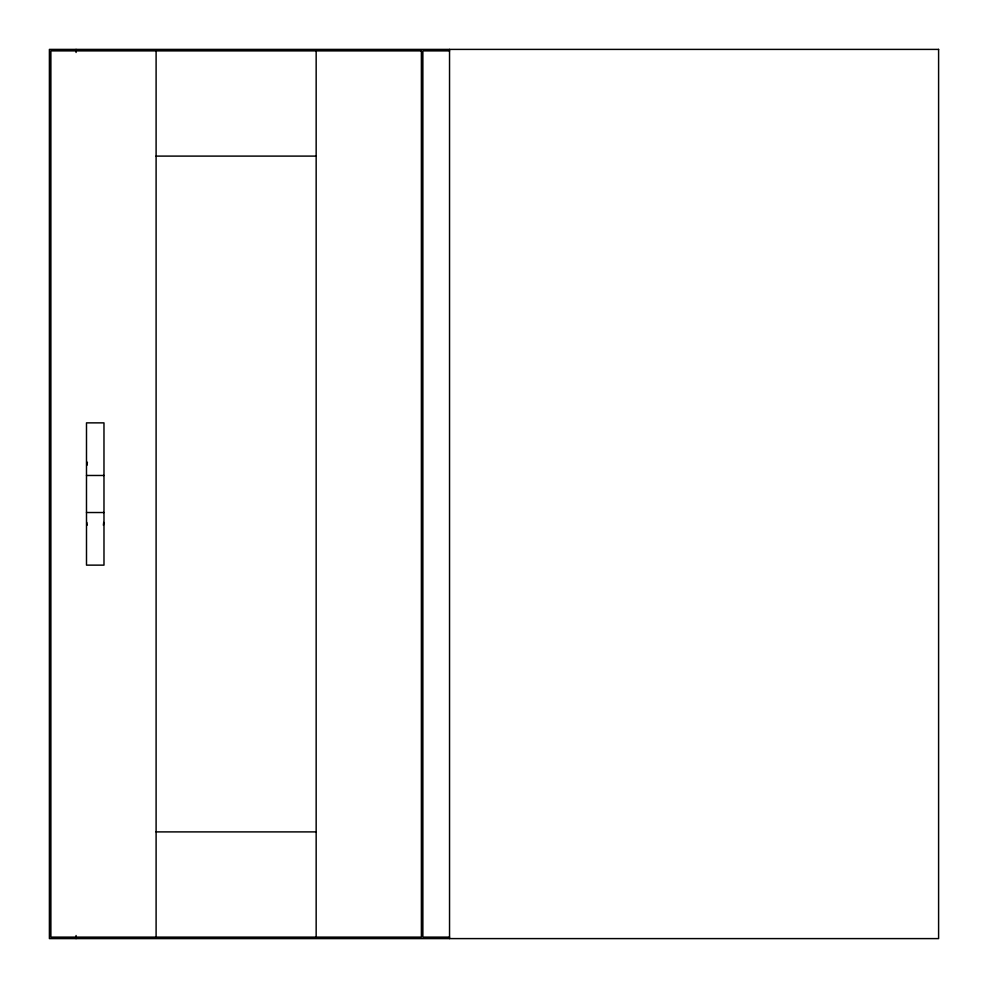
<?xml version="1.0" encoding="UTF-8"?>
<svg xmlns="http://www.w3.org/2000/svg" width="988" height="988" viewBox="0 0 988 988"><rect width="100%" height="100%" fill="white"/><g stroke="black" fill="none" stroke-linecap="round" stroke-linejoin="round"><path stroke-width="1.48" d="M86.487 512.525L86.499 422.864L103.975 422.864L103.987 565.136L86.499 565.136L86.499 512.525L103.987 512.525M103.394 525.246L103.703 522.442M87.006 465.237L87.376 462.236M449.54 50.882L422.864 50.882L422.864 937.118L449.54 937.118M156.104 156.104L316.16 156.104M86.487 475.475L103.975 475.475M156.104 831.896L316.16 831.896M86.783 522.442L87.092 525.246M449.54 49.4L449.54 938.6M316.16 50.882L316.16 937.118M156.104 50.882L156.104 937.118M76.076 49.4L76.076 52.488M76.076 935.513L76.076 938.6M938.6 49.4L49.4 49.4L49.4 938.6L938.6 938.6L938.6 49.4M421.382 50.882L50.882 50.882L50.882 937.118L421.382 937.118L421.382 50.882"/></g></svg>
